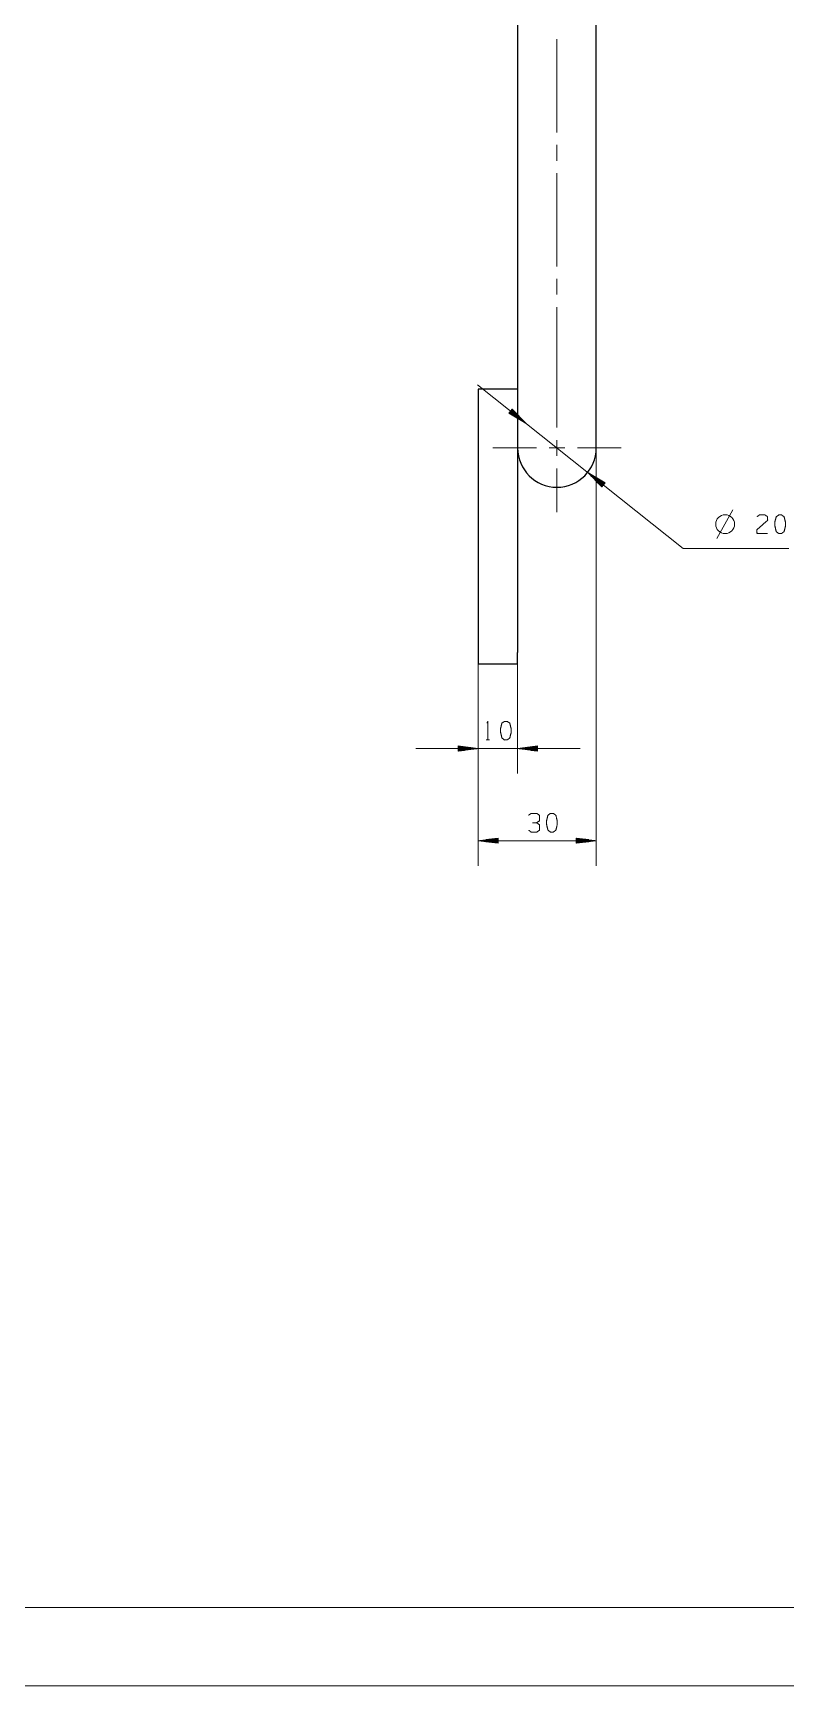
# Model space of a CAD drawing. Header units: millimetres. Extents: x 0 to 594, y 0 to 420.
# Drawn here: x 308.3 to 404, y 0 to 210.3 of the extents above; entities that cross this region are included whole.
import ezdxf

# ---------------------------------------------------------------- set-up
doc = ezdxf.new("R2010")
doc.units = ezdxf.units.MM
doc.layers.add('101', color=7, linetype='Continuous', true_color=0xffffff)

msp = doc.modelspace()

# ---------------------------------------------------------------- linework, layer by layer
at = {"layer": '101', "color": 203, "linetype": 'Continuous', "lineweight": 25}
for p, q in [((369.85, 324.82), (369.85, 167.5)), ((379.85, 167.5), (379.85, 324.82)), ((369.85, 165), (364.85, 165)), ((364.85, 163.5), (364.85, 131.5)), ((369.85, 157.5), (369.85, 131.5)), ((369.85, 130), (364.85, 130))]:
    msp.add_line(p, q, dxfattribs=at)
at = {"layer": '101', "color": 151, "linetype": 'Continuous', "lineweight": 18}
for p, q in [((374.85, 209.5), (374.85, 197.64)), ((374.85, 196.06), (374.85, 194.05)), ((374.85, 192.46), (374.85, 180.61)), ((374.85, 179.02), (374.85, 177.01)), ((374.85, 160.09), (374.85, 165.67)), ((374.85, 156.5), (374.85, 158.5)), ((372.26, 157.5), (366.68, 157.5)), ((373.85, 157.5), (375.85, 157.5)), ((377.44, 157.5), (383.03, 157.5)), ((374.85, 154.91), (374.85, 149.32))]:
    msp.add_line(p, q, dxfattribs=at)
at = {"layer": '101', "color": 22, "linetype": 'Continuous', "lineweight": 18}
for p, q in [((379.85, 167.5), (379.85, 104.36)), ((364.73, 165.55), (390.9, 144.73)), ((369.16, 162.46), (368.74, 161.93)), ((368.74, 161.93), (370.94, 160.61)), ((368.75, 161.94), (368.77, 161.92)), ((368.75, 161.94), (368.77, 161.92)), ((368.78, 161.97), (369.1, 161.71)), ((368.81, 162.01), (369.44, 161.51)), ((368.84, 162.05), (369.77, 161.31)), ((368.87, 162.09), (370.1, 161.11)), ((368.9, 162.13), (370.44, 160.91)), ((368.94, 162.17), (370.77, 160.71)), ((368.97, 162.21), (370.8, 160.75)), ((369, 162.25), (370.53, 161.03)), ((369.03, 162.29), (370.26, 161.31)), ((369.06, 162.33), (369.99, 161.59)), ((369.09, 162.37), (369.72, 161.87)), ((369.13, 162.41), (369.45, 162.15)), ((370.94, 160.61), (369.16, 162.46)), ((369.16, 162.45), (369.18, 162.43)), ((369.16, 162.45), (369.18, 162.43)), ((378.76, 154.39), (380.54, 152.54)), ((380.96, 153.07), (378.76, 154.39)), ((380.74, 152.78), (378.9, 154.25)), ((380.77, 152.82), (378.93, 154.29)), ((380.7, 152.74), (379.17, 153.97)), ((380.8, 152.86), (379.26, 154.08)), ((380.67, 152.7), (379.44, 153.69)), ((380.83, 152.9), (379.6, 153.88)), ((380.86, 152.94), (379.93, 153.68)), ((380.64, 152.66), (379.71, 153.41)), ((380.61, 152.63), (379.98, 153.13)), ((380.58, 152.59), (380.25, 152.85)), ((380.89, 152.98), (380.26, 153.48)), ((380.55, 152.55), (380.52, 152.57)), ((380.55, 152.55), (380.52, 152.57)), ((380.54, 152.54), (380.96, 153.07)), ((380.93, 153.02), (380.6, 153.28)), ((380.96, 153.06), (380.93, 153.08)), ((380.96, 153.06), (380.93, 153.08)), ((390.9, 144.73), (404.34, 144.73)), ((364.85, 131.5), (364.85, 104.36)), ((364.85, 130), (364.85, 116.08)), ((369.85, 130), (369.85, 116.08)), ((377.79, 119.25), (356.91, 119.25)), ((364.85, 119.25), (362.31, 119.59)), ((362.31, 119.59), (362.31, 118.92)), ((362.31, 119.58), (362.34, 119.58)), ((362.31, 119.58), (362.34, 119.58)), ((362.31, 119.53), (362.73, 119.53)), ((362.31, 119.48), (363.11, 119.48)), ((362.31, 119.43), (363.5, 119.43)), ((362.31, 119.38), (363.89, 119.38)), ((362.31, 119.33), (364.27, 119.33)), ((362.31, 119.28), (364.66, 119.28)), ((362.31, 118.92), (364.85, 119.25)), ((362.31, 119.23), (364.66, 119.23)), ((362.31, 119.18), (364.27, 119.18)), ((362.31, 119.13), (363.89, 119.13)), ((362.31, 119.08), (363.5, 119.08)), ((362.31, 119.02), (363.11, 119.02)), ((362.31, 118.97), (362.73, 118.97)), ((362.31, 118.92), (362.34, 118.92)), ((362.31, 118.92), (362.34, 118.92)), ((372.39, 119.59), (369.85, 119.25)), ((369.85, 119.25), (372.39, 118.92)), ((372.39, 119.28), (370.04, 119.28)), ((372.39, 119.23), (370.04, 119.23)), ((372.39, 119.33), (370.43, 119.33)), ((372.39, 119.18), (370.43, 119.18)), ((372.39, 119.38), (370.82, 119.38)), ((372.39, 119.13), (370.82, 119.13)), ((372.39, 119.43), (371.2, 119.43)), ((372.39, 119.08), (371.2, 119.08)), ((372.39, 119.48), (371.59, 119.48)), ((372.39, 119.02), (371.59, 119.02)), ((372.39, 119.53), (371.97, 119.53)), ((372.39, 118.97), (371.97, 118.97)), ((372.39, 119.58), (372.36, 119.58)), ((372.39, 119.58), (372.36, 119.58)), ((372.39, 118.92), (372.36, 118.92)), ((372.39, 118.92), (372.36, 118.92)), ((372.39, 118.92), (372.39, 119.59)), ((367.39, 107.87), (364.85, 107.54)), ((379.85, 107.54), (364.85, 107.54)), ((364.85, 107.54), (367.39, 107.21)), ((367.39, 107.57), (365.04, 107.57)), ((367.39, 107.51), (365.04, 107.51)), ((367.39, 107.62), (365.43, 107.62)), ((367.39, 107.46), (365.43, 107.46)), ((367.39, 107.67), (365.82, 107.67)), ((367.39, 107.41), (365.82, 107.41)), ((367.39, 107.72), (366.2, 107.72)), ((367.39, 107.36), (366.2, 107.36)), ((367.39, 107.77), (366.59, 107.77)), ((367.39, 107.31), (366.59, 107.31)), ((367.39, 107.82), (366.97, 107.82)), ((367.39, 107.26), (366.97, 107.26)), ((367.39, 107.87), (367.36, 107.87)), ((367.39, 107.87), (367.36, 107.87)), ((367.39, 107.21), (367.39, 107.87)), ((377.31, 107.87), (377.31, 107.21)), ((379.85, 107.54), (377.31, 107.87)), ((377.31, 107.87), (377.34, 107.87)), ((377.31, 107.87), (377.34, 107.87)), ((377.31, 107.82), (377.73, 107.82)), ((377.31, 107.77), (378.11, 107.77)), ((377.31, 107.72), (378.5, 107.72)), ((377.31, 107.67), (378.89, 107.67)), ((377.31, 107.62), (379.27, 107.62)), ((377.31, 107.57), (379.66, 107.57)), ((377.31, 107.21), (379.85, 107.54)), ((377.31, 107.51), (379.66, 107.51)), ((377.31, 107.46), (379.27, 107.46)), ((377.31, 107.41), (378.89, 107.41)), ((377.31, 107.36), (378.5, 107.36)), ((377.31, 107.31), (378.11, 107.31)), ((377.31, 107.26), (377.73, 107.26)), ((367.39, 107.21), (367.36, 107.21)), ((367.39, 107.21), (367.36, 107.21)), ((377.31, 107.21), (377.34, 107.21)), ((377.31, 107.21), (377.34, 107.21))]:
    msp.add_line(p, q, dxfattribs=at)
at = {"layer": '101', "color": 72, "linetype": 'Continuous', "lineweight": 18}
for p, q in [((395.19, 145.98), (397.19, 149.63)), ((365.87, 120.35), (366.29, 120.35))]:
    msp.add_line(p, q, dxfattribs=at)
at = {"layer": '101', "color": 133, "linetype": 'Continuous', "lineweight": 18}
for p, q in [((25, 10), (584, 10)), ((0, 0), (594, 0))]:
    msp.add_line(p, q, dxfattribs=at)
at = {"layer": '101', "color": 72, "linetype": 'Continuous', "lineweight": 18}
msp.add_circle((396.23, 147.81), 1.2, dxfattribs=at)
at = {"layer": '101', "color": 203, "linetype": 'Continuous', "lineweight": 25}
msp.add_arc((374.85, 157.5), 5, 180, 0, dxfattribs=at)
at = {"layer": '101', "color": 151, "linetype": 'Continuous', "lineweight": 18}
msp.add_open_spline([(374.85, 175.43), (374.85, 166.75), (374.85, 163.57)], degree=1, knots=[0, 0, 0.732149, 1, 1], dxfattribs=at)
at = {"layer": '101', "color": 203, "linetype": 'Continuous', "lineweight": 25}
for points, knots in [([(369.85, 167.5), (369.85, 164.68), (369.85, 162.09), (369.85, 159.94), (369.85, 158.4), (369.85, 157.6), (369.85, 157.5)], [0, 0, 0.281733, 0.540641, 0.75575, 0.909632, 0.989822, 1, 1]), ([(379.85, 157.5), (379.85, 157.6), (379.85, 158.4), (379.85, 159.94), (379.85, 162.09), (379.85, 164.68), (379.85, 167.5)], [0, 0, 0.010178, 0.090368, 0.24425, 0.459359, 0.718267, 1, 1]), ([(364.85, 165), (364.85, 164.88), (364.85, 164.07), (364.85, 163.5)], [0, 0, 0.076123, 0.617319, 1, 1]), ([(364.85, 131.5), (364.85, 130.44), (364.85, 130)], [0, 0, 0.707105, 1, 1]), ([(369.85, 130), (369.85, 130.11), (369.85, 130.92), (369.85, 131.5)], [0, 0, 0.076123, 0.617319, 1, 1])]:
    msp.add_open_spline(points, degree=1, knots=knots, dxfattribs=at)
at = {"layer": '101', "color": 72, "linetype": 'Continuous', "lineweight": 18}
for points, knots in [([(400.28, 148.76), (400.6, 148.99), (401.29, 148.99), (401.63, 148.76), (401.63, 148.29), (400.27, 147.09), (400.28, 146.61), (401.63, 146.61)], [0, 0, 0.069689, 0.192973, 0.265275, 0.350227, 0.674742, 0.759754, 1, 1]), ([(403.39, 146.61), (403.73, 146.86), (403.9, 147.56), (403.9, 148.04), (403.73, 148.76), (403.39, 148.99), (403.06, 148.99), (402.72, 148.76), (402.54, 148.04), (402.56, 147.56), (402.72, 146.86), (403.06, 146.61), (403.39, 146.61)], [0, 0, 0.067524, 0.183969, 0.26058, 0.380939, 0.446136, 0.500306, 0.565503, 0.685861, 0.762526, 0.878306, 0.94583, 1, 1]), ([(365.94, 122.52), (366.08, 122.72), (366.08, 120.35)], [0, 0, 0.093497, 1, 1]), ([(368.52, 120.35), (368.85, 120.6), (369.03, 121.3), (369.03, 121.77), (368.85, 122.5), (368.52, 122.72), (368.18, 122.72), (367.85, 122.5), (367.67, 121.77), (367.69, 121.3), (367.85, 120.6), (368.18, 120.35), (368.52, 120.35)], [0, 0, 0.067524, 0.18397, 0.260583, 0.380943, 0.446139, 0.500302, 0.565504, 0.685862, 0.762529, 0.878308, 0.945837, 1, 1]), ([(372.27, 109.83), (372.61, 110.06), (372.61, 110.78), (372.27, 111.01), (371.58, 111.01), (371.24, 110.78)], [0, 0, 0.153873, 0.429854, 0.583727, 0.846127, 1, 1]), ([(371.26, 108.86), (371.58, 108.63), (372.27, 108.63), (372.61, 108.86), (372.61, 109.58), (372.27, 109.83), (371.76, 109.83)], [0, 0, 0.124123, 0.34369, 0.472445, 0.703376, 0.836727, 1, 1]), ([(374.37, 108.63), (374.71, 108.88), (374.88, 109.58), (374.88, 110.06), (374.71, 110.78), (374.37, 111.01), (374.03, 111.01), (373.7, 110.78), (373.52, 110.06), (373.54, 109.58), (373.7, 108.88), (374.03, 108.63), (374.37, 108.63)], [0, 0, 0.067525, 0.183972, 0.260585, 0.380946, 0.446143, 0.500306, 0.565503, 0.685864, 0.76253, 0.878312, 0.945837, 1, 1])]:
    msp.add_open_spline(points, degree=1, knots=knots, dxfattribs=at)

doc.saveas('drawing.dxf')
